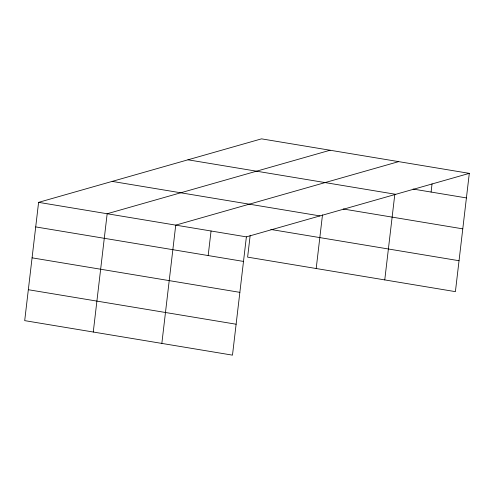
<?xml version="1.0" encoding="UTF-8"?>
<svg xmlns="http://www.w3.org/2000/svg" width="494" height="494" viewBox="0 0 494 494"><rect width="100%" height="100%" fill="white"/><g stroke="black" fill="none" stroke-linecap="round" stroke-linejoin="round"><path stroke-width="0.74" d="M469.3 173.363L261.517 138.851L38.594 202.355L24.7 320.637L232.483 355.149L246.383 236.867L469.3 173.363L455.406 291.645L247.618 257.133L250.192 235.255M93.267 332.03L107.167 213.741L330.085 150.238M161.841 343.416L175.734 225.128L398.652 161.631M208.172 255.559L211.055 231.001M316.191 268.526L322.496 214.834M384.758 279.913L394.792 194.488M431.089 192.055L432.052 183.867M413.052 189.06L466.416 197.921M187.955 159.803L395.737 194.315M343.157 208.981L462.779 228.852M112.157 181.397L319.945 215.909M270.848 229.463L459.037 260.721M38.594 202.355L246.383 236.867M35.71 226.913L243.493 261.425M32.079 257.843L239.862 292.355M28.331 289.712L236.12 324.225"/></g></svg>
